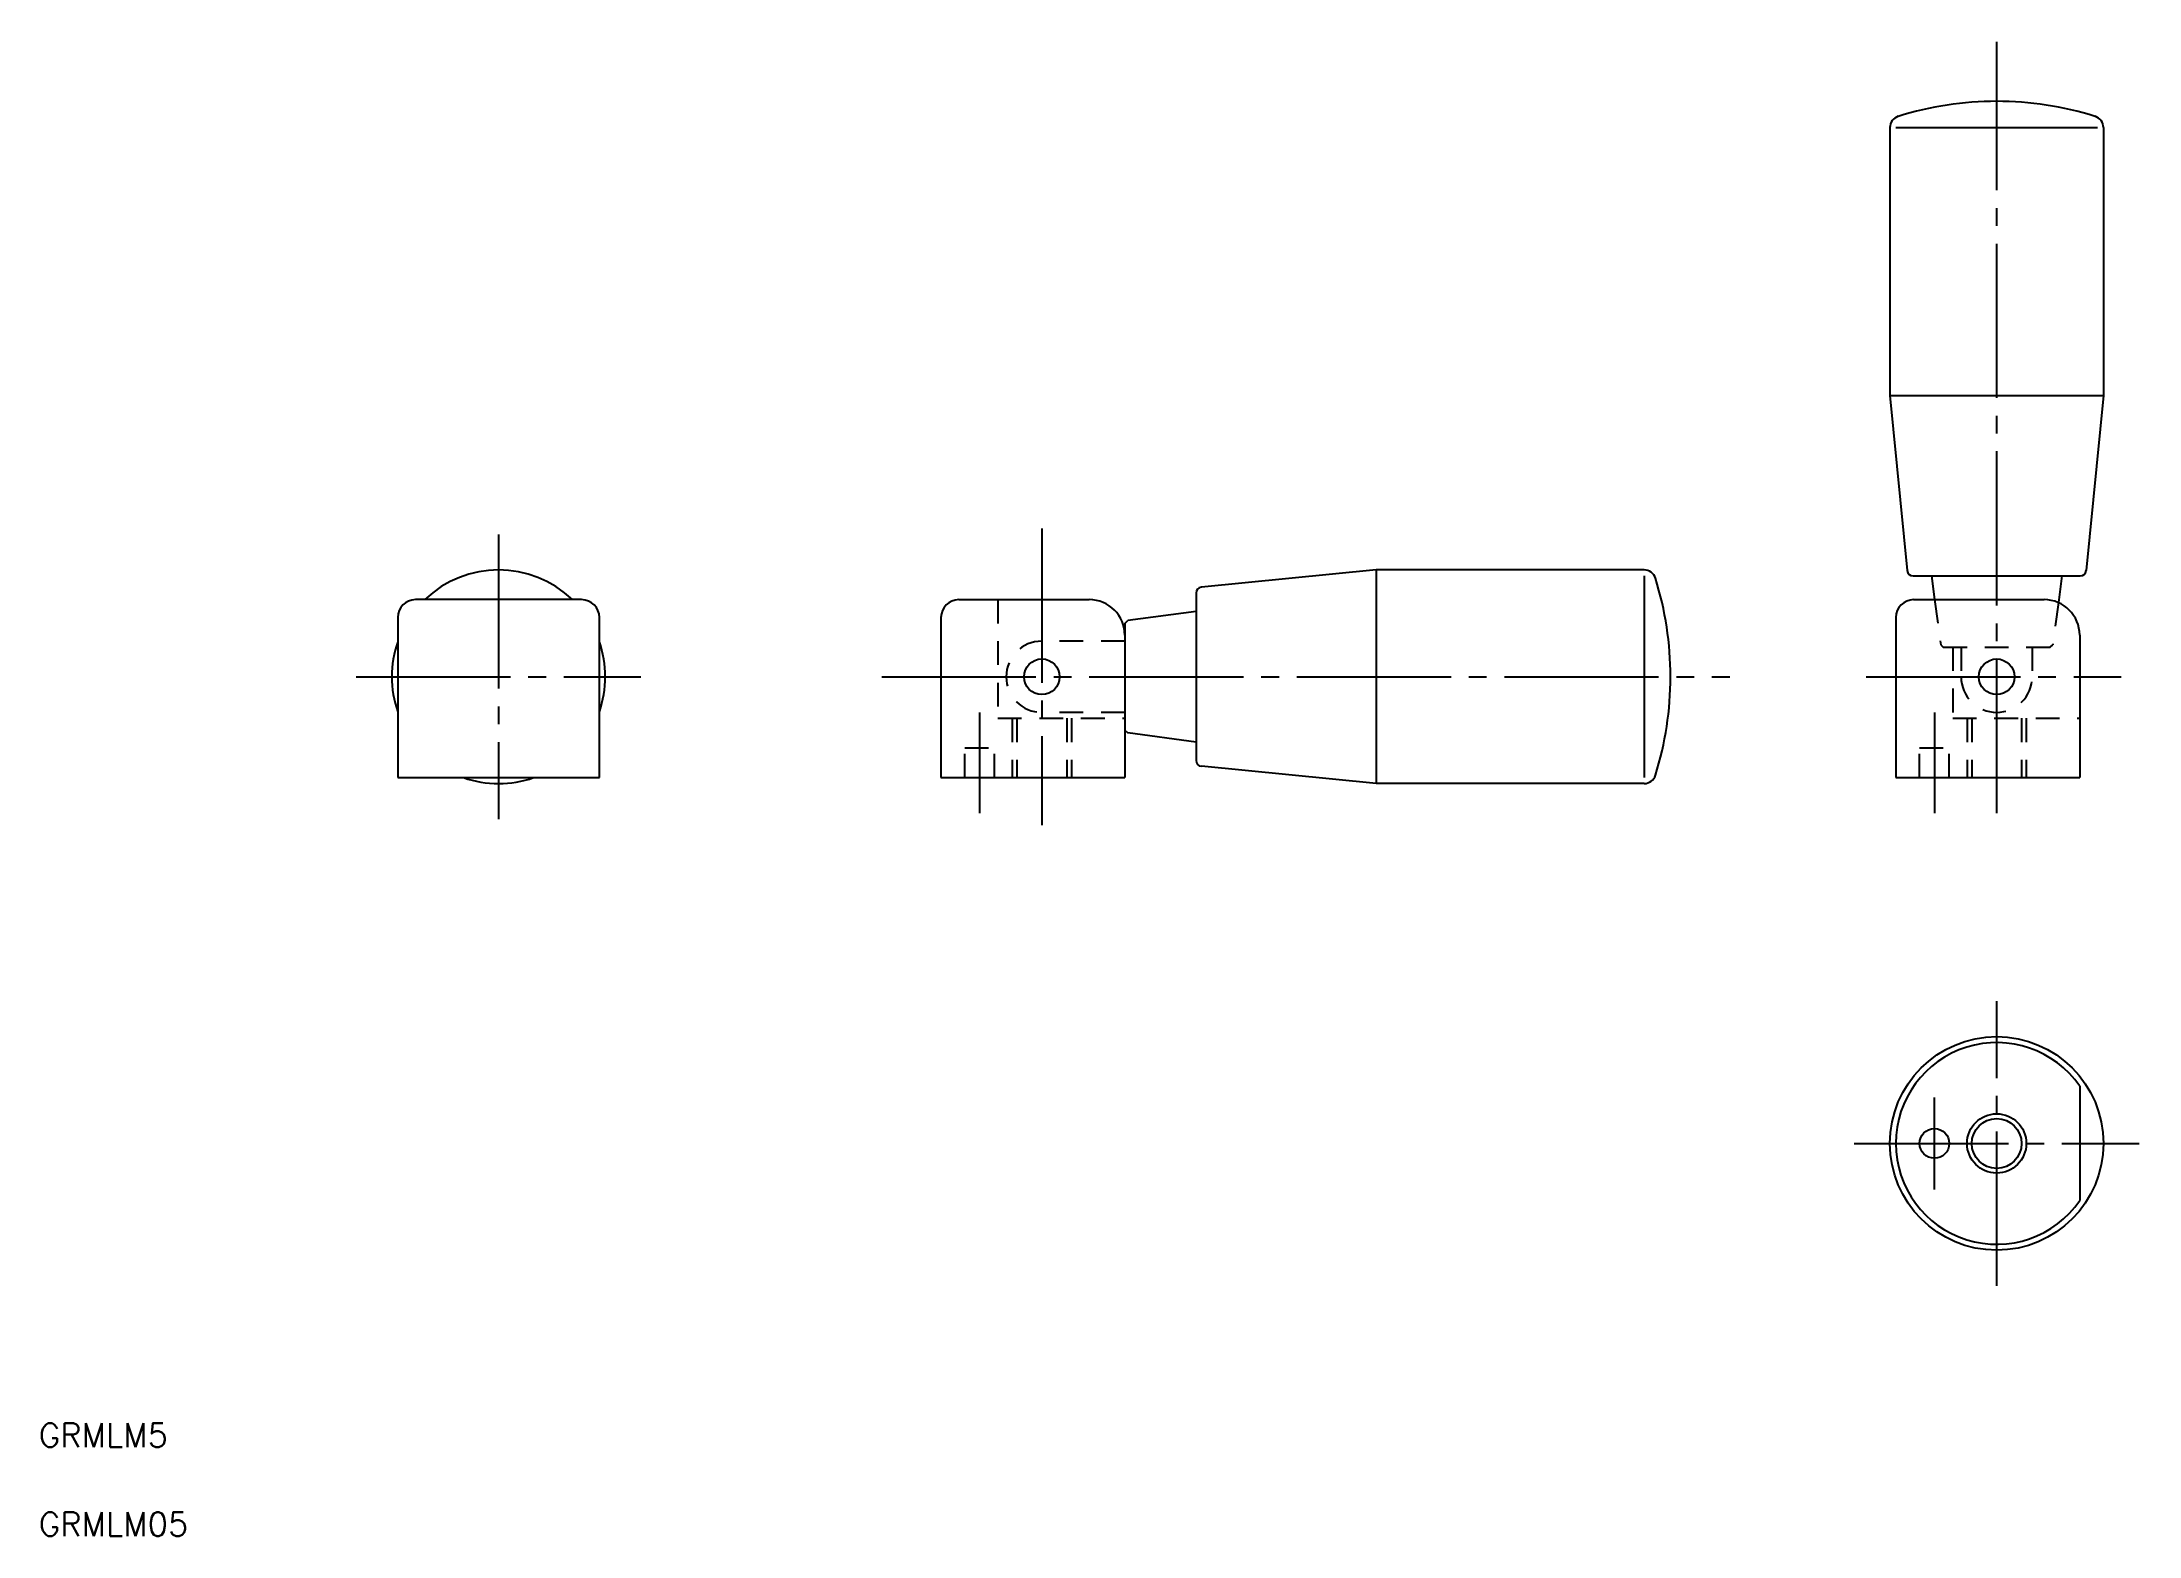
# Model space of a CAD drawing. Extents: x 70 to 246, y 110 to 236.
import ezdxf

# ---------------------------------------------------------------- set-up
doc = ezdxf.new("R2010")
doc.units = 0
doc.linetypes.add('CENTER', pattern=[17.5, 13, -1.5, 1.5, -1.5])
doc.linetypes.add('DASHED', pattern=[3.5, 2, -1.5])
doc.layers.get('0').update_dxf_attribs({"linetype": 'CONTINUOUS'})
doc.layers.add('CENTER', color=1, linetype='CENTER')
doc.styles.get("Standard").update_dxf_attribs({"font": 'txt.shx', "bigfont": '@extfont2.shx'})

msp = doc.modelspace()

# ---------------------------------------------------------------- linework, layer by layer
at = {"color": 7, "linetype": 'CONTINUOUS'}
for p, q in [((225.43, 229.07), (225.43, 206.49)), ((225.93, 229.07), (242.93, 229.07)), ((243.43, 229.07), (243.43, 206.49)), ((225.43, 206.49), (226.89, 191.74)), ((225.43, 206.49), (243.43, 206.49)), ((243.43, 206.49), (241.98, 191.74)), ((182.13, 191.79), (167.39, 190.34)), ((204.71, 191.79), (182.13, 191.79)), ((182.13, 191.79), (182.13, 173.79)), ((204.71, 191.29), (204.71, 174.29)), ((227.39, 191.29), (241.48, 191.29)), ((228.93, 191.29), (229.2, 189.29)), ((239.93, 191.29), (239.63, 189.04)), ((115.13, 189.29), (101.13, 189.29)), ((146.93, 189.29), (157.93, 189.29)), ((166.93, 189.84), (166.93, 175.74)), ((227.43, 189.29), (238.43, 189.29)), ((99.63, 187.79), (99.63, 174.29)), ((116.63, 174.29), (116.63, 187.79)), ((145.43, 187.79), (145.43, 174.29)), ((160.93, 187.29), (161.17, 187.52)), ((166.93, 188.29), (161.17, 187.52)), ((225.93, 187.79), (225.93, 174.29)), ((160.93, 187.29), (160.93, 174.29)), ((241.43, 186.29), (241.43, 174.29)), ((160.93, 178.29), (161.17, 178.06)), ((166.93, 177.29), (161.17, 178.06)), ((182.13, 173.79), (167.39, 175.25)), ((99.63, 174.29), (116.63, 174.29)), ((145.43, 174.29), (160.93, 174.29)), ((204.71, 173.79), (182.13, 173.79)), ((225.93, 174.29), (241.43, 174.29)), ((241.43, 148.28), (241.43, 138.64))]:
    msp.add_line(p, q, dxfattribs=at)
at = {"color": 3, "linetype": 'DASHED'}
for p, q in [((150.23, 189.29), (150.23, 179.29)), ((229.2, 189.29), (229.71, 185.49)), ((239.63, 189.04), (239.16, 185.49)), ((160.93, 185.79), (153.93, 185.79)), ((229.71, 185.49), (229.93, 185.29)), ((229.93, 185.29), (238.93, 185.29)), ((230.73, 185.29), (230.73, 179.29)), ((231.43, 185.29), (231.43, 182.79)), ((237.43, 185.29), (237.43, 182.79)), ((238.93, 185.29), (239.16, 185.49)), ((150.23, 179.29), (160.93, 179.29)), ((151.43, 179.29), (151.43, 174.29)), ((151.83, 179.29), (151.83, 174.29)), ((160.93, 179.79), (153.93, 179.79)), ((156.03, 179.29), (156.03, 174.29)), ((156.43, 179.29), (156.43, 174.29)), ((230.73, 179.29), (241.43, 179.29)), ((231.93, 179.29), (231.93, 174.29)), ((232.33, 179.29), (232.33, 174.29)), ((236.53, 179.29), (236.53, 174.29)), ((236.93, 179.29), (236.93, 174.29)), ((147.43, 176.79), (149.93, 176.79)), ((147.43, 174.29), (147.43, 176.79)), ((149.93, 174.29), (149.93, 176.79)), ((227.93, 176.79), (230.43, 176.79)), ((227.93, 174.29), (227.93, 176.79)), ((230.43, 174.29), (230.43, 176.79))]:
    msp.add_line(p, q, dxfattribs=at)
at = {"color": 7, "linetype": 'CONTINUOUS'}
for centre, radius in [((153.93, 182.79), 1.5), ((234.43, 182.79), 1.5), ((234.43, 143.46), 9), ((234.43, 143.46), 2.1), ((229.18, 143.46), 1.25)]:
    msp.add_circle(centre, radius, dxfattribs=at)
at = {"color": 3, "linetype": 'CONTINUOUS'}
msp.add_circle((234.43, 143.46), 2.5, dxfattribs=at)
at = {"color": 7, "linetype": 'CONTINUOUS'}
for centre, radius, start, end in [((226.43, 229.07), 1, 107.4015, 180), ((234.43, 203.54), 27.75, 72.5985, 107.4015), ((242.43, 229.07), 1, 0, 72.5985), ((108.13, 182.79), 9, 46.2383, 133.7617), ((204.71, 190.79), 1, 17.4015, 90), ((179.18, 182.79), 27.75, 342.5985, 17.4015), ((227.39, 191.79), 0.5, 185.6359, 270), ((241.48, 191.79), 0.5, 270, 354.3641), ((101.13, 187.79), 1.5, 90, 180), ((115.13, 187.79), 1.5, 0, 90), ((146.93, 187.79), 1.5, 90, 180), ((157.93, 186.29), 3, 0, 90), ((167.43, 189.84), 0.5, 95.6359, 180), ((227.43, 187.79), 1.5, 90, 180), ((238.43, 186.29), 3, 0, 90), ((108.13, 182.79), 9, 160.8119, 199.1881), ((108.13, 182.79), 9, 340.8119, 19.1881), ((167.43, 175.74), 0.5, 180, 264.3641), ((108.13, 182.79), 9, 250.8119, 289.1881), ((204.71, 174.79), 1, 270, 342.5985), ((234.43, 143.46), 8.5, 34.5603, 325.4397)]:
    msp.add_arc(centre, radius, start, end, dxfattribs=at)
at = {"color": 3, "linetype": 'DASHED'}
for centre, start, end in [((153.93, 182.79), 90, 270), ((234.43, 182.79), 180, 0)]:
    msp.add_arc(centre, 3, start, end, dxfattribs=at)
at = {"layer": 'CENTER', "color": 1, "linetype": 'CENTER'}
for p, q in [((234.43, 171.29), (234.43, 236.29)), ((108.13, 194.79), (108.13, 170.79)), ((153.93, 195.29), (153.93, 170.29)), ((96.13, 182.79), (120.13, 182.79)), ((140.43, 182.79), (211.93, 182.79)), ((223.43, 182.79), (244.93, 182.79)), ((148.68, 179.79), (148.68, 171.29)), ((229.18, 179.79), (229.18, 171.29)), ((234.43, 131.46), (234.43, 155.46)), ((229.18, 139.58), (229.18, 147.33)), ((222.43, 143.46), (246.43, 143.46))]:
    msp.add_line(p, q, dxfattribs=at)

# ---------------------------------------------------------------- texts
at = {"color": 7, "linetype": 'CONTINUOUS'}
for s, p in [('GRMLM5', (69.38, 117.87)), ('GRMLM05', (69.38, 110.37))]:
    msp.add_text(s, height=2, dxfattribs=at).set_placement(p)

doc.saveas('drawing.dxf')
